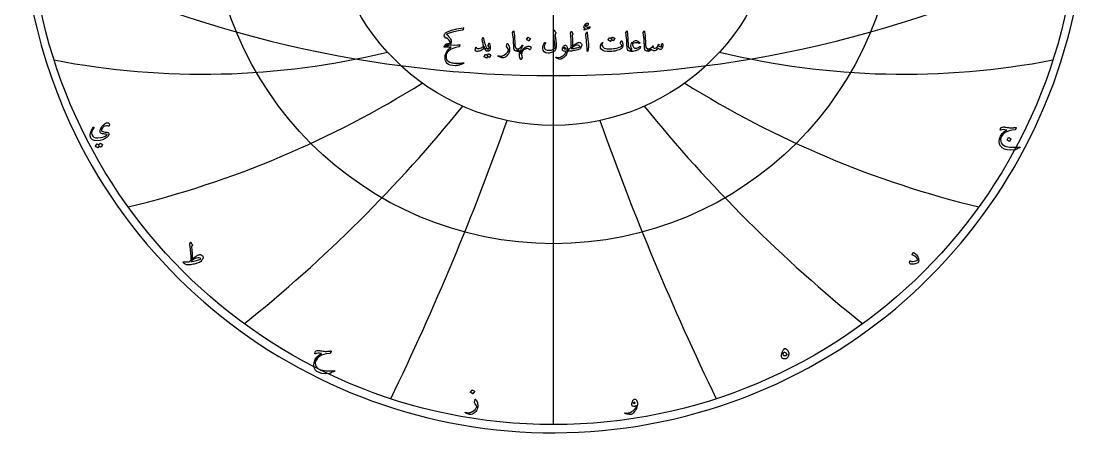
# Model space of a CAD drawing. Header units: millimetres. Extents: x -137 to 137, y -137 to 141.
# Drawn here: x -137.1 to 137.1, y -137.1 to -31 of the extents above; entities that cross this region are included whole.
import ezdxf

# ---------------------------------------------------------------- set-up
doc = ezdxf.new("R2010")
doc.units = ezdxf.units.MM
for name, color, linetype in [('CUT_OUTER', 1, 'Continuous'), ('ENGRAVE', 7, 'Continuous'), ('ENGRAVE_FINE', 8, 'Continuous'), ('TEXT', 5, 'Continuous')]:
    doc.layers.add(name, color=color, linetype=linetype)

msp = doc.modelspace()

# ---------------------------------------------------------------- linework, layer by layer
at = {"layer": 'CUT_OUTER'}
for start, end in [(92.1943, 204.6095), (204.6093, 87.8054)]:
    msp.add_arc((0, 0), 137.1, start, end, dxfattribs=at)
at = {"layer": 'ENGRAVE'}
for points in [[(0, -135), (0, 135)], [(0, -135), (0, -57.85)]]:
    msp.add_lwpolyline(points, dxfattribs=at)
for radius in [135, 88.37, 57.85]:
    msp.add_circle((0, 0), radius, dxfattribs=at)
for centre, radius, start, end in [((-90.34, 156.48), 201.14, 259.0268, 283.6824), ((90.34, 156.48), 201.14, 256.3176, 280.9732), ((-169.78, 169.78), 255.85, 283.6137, 302.1054), ((169.78, 169.78), 255.85, 237.8946, 256.3863), ((-311.15, 179.64), 369.99, 308.7299, 321.0577), ((311.15, 179.64), 369.99, 218.9423, 231.2701), ((-693.08, 185.71), 722.95, 334.25339, 340.41728), ((693.08, 185.71), 722.95, 199.58272, 205.74661)]:
    msp.add_arc(centre, radius, start, end, dxfattribs=at)
at = {"layer": 'ENGRAVE_FINE'}
msp.add_arc((0, 256.46), 301.49, 243.5411, 296.4589, dxfattribs=at)
at = {"layer": 'TEXT'}
for points in [[(-23.17, -32.87), (-23.31, -33.2), (-23.34, -33.25), (-23.38, -33.29), (-23.44, -33.32), (-23.52, -33.34), (-24.88, -33.57), (-25.99, -33.8), (-26.85, -34.04), (-27.47, -34.3), (-27.52, -34.33), (-27.55, -34.36), (-27.55, -34.4), (-27.52, -34.43), (-27.25, -34.7), (-27.02, -34.93), (-26.84, -35.13), (-26.7, -35.3), (-26.51, -35.61), (-26.4, -35.92), (-26.35, -36.24), (-26.38, -36.55), (-26.55, -36.93), (-26.81, -37.2), (-27.18, -37.35), (-27.63, -37.39), (-27.81, -37.36), (-27.91, -37.29), (-27.91, -37.18), (-27.82, -37.04), (-27.78, -36.99), (-27.74, -36.95), (-27.71, -36.92), (-27.69, -36.9), (-27.64, -36.88), (-27.6, -36.86), (-27.55, -36.85), (-27.5, -36.84), (-27.32, -36.8), (-27.16, -36.76), (-27.02, -36.72), (-26.89, -36.68), (-26.78, -36.64), (-26.68, -36.6), (-26.61, -36.55), (-26.54, -36.51), (-26.64, -36.29), (-26.81, -36.02), (-27.07, -35.71), (-27.41, -35.35), (-27.43, -35.33), (-27.45, -35.32), (-27.47, -35.32), (-27.49, -35.32), (-27.62, -35.41), (-27.64, -35.41), (-27.68, -35.4), (-27.71, -35.38), (-27.75, -35.33), (-28.11, -34.9), (-28.14, -34.86), (-28.15, -34.81), (-28.16, -34.74), (-28.15, -34.67), (-28.1, -34.5), (-28.04, -34.33), (-27.95, -34.16), (-27.85, -34.01), (-27.17, -33.65), (-26.19, -33.3), (-24.89, -32.99), (-23.29, -32.69), (-23.2, -32.69), (-23.16, -32.72), (-23.14, -32.78), (-23.17, -32.87)], [(9.17, -32.89), (9.08, -32.9), (8.99, -32.92), (8.91, -32.94), (8.84, -32.95), (8.77, -32.97), (8.71, -32.98), (8.66, -33), (8.62, -33.01), (8.57, -33.03), (8.52, -33.05), (8.45, -33.07), (8.38, -33.1), (8.3, -33.13), (8.21, -33.17), (8.11, -33.22), (8.01, -33.26), (7.96, -33.28), (7.92, -33.28), (7.89, -33.26), (7.87, -33.24), (7.85, -33.16), (7.89, -33.08), (7.99, -32.99), (8.15, -32.88), (8.03, -32.81), (7.94, -32.74), (7.88, -32.66), (7.85, -32.58), (7.84, -32.42), (7.88, -32.24), (7.96, -32.06), (8.09, -31.86), (8.25, -31.68), (8.41, -31.55), (8.57, -31.48), (8.74, -31.47), (8.83, -31.5), (8.9, -31.54), (8.93, -31.62), (8.93, -31.72), (8.92, -31.83), (8.89, -31.93), (8.85, -32.02), (8.8, -32.1), (8.76, -32.15), (8.71, -32.18), (8.67, -32.17), (8.63, -32.13), (8.59, -32.07), (8.54, -32.03), (8.48, -32.01), (8.41, -31.99), (8.34, -31.99), (8.28, -32.01), (8.23, -32.04), (8.19, -32.08), (8.15, -32.13), (8.15, -32.18), (8.16, -32.23), (8.19, -32.27), (8.33, -32.37), (8.49, -32.44), (8.68, -32.49), (8.91, -32.51), (8.92, -32.51), (8.95, -32.51), (8.97, -32.5), (9, -32.5), (9.02, -32.49), (9.06, -32.49), (9.09, -32.48), (9.12, -32.47), (9.16, -32.47), (9.2, -32.46), (9.23, -32.45), (9.25, -32.45), (9.28, -32.44), (9.3, -32.44), (9.32, -32.44), (9.33, -32.44), (9.36, -32.44), (9.39, -32.45), (9.41, -32.47), (9.42, -32.49), (9.43, -32.51), (9.43, -32.53), (9.43, -32.55), (9.43, -32.57), (9.36, -32.7), (9.29, -32.8), (9.23, -32.86), (9.17, -32.89)], [(-18.07, -35.34), (-18.02, -35.53), (-17.98, -35.72), (-17.93, -35.92), (-17.88, -36.12), (-17.82, -36.32), (-17.76, -36.53), (-17.7, -36.75), (-17.63, -36.97), (-17.49, -37.36), (-17.37, -37.66), (-17.26, -37.85), (-17.16, -37.95), (-17.07, -38.01), (-16.98, -38.1), (-16.89, -38.2), (-16.8, -38.34), (-16.72, -38.5), (-16.69, -38.63), (-16.73, -38.71), (-16.83, -38.75), (-17.15, -38.72), (-17.44, -38.5), (-17.69, -38.11), (-17.9, -37.53), (-17.9, -37.52), (-17.91, -37.52), (-17.92, -37.51), (-17.93, -37.51), (-17.93, -37.51), (-17.94, -37.52), (-17.95, -37.52), (-17.96, -37.53), (-17.98, -37.63), (-18, -37.72), (-18.03, -37.83), (-18.07, -37.94), (-18.1, -38.04), (-18.14, -38.13), (-18.18, -38.2), (-18.23, -38.25), (-18.38, -38.38), (-18.57, -38.5), (-18.8, -38.61), (-19.07, -38.69), (-19.34, -38.76), (-19.57, -38.79), (-19.77, -38.78), (-19.94, -38.73), (-20.08, -38.61), (-20.14, -38.41), (-20.13, -38.11), (-20.04, -37.73), (-20.03, -37.72), (-20.02, -37.71), (-20.01, -37.7), (-19.99, -37.7), (-19.97, -37.7), (-19.95, -37.71), (-19.94, -37.72), (-19.93, -37.74), (-19.9, -37.82), (-19.86, -37.88), (-19.82, -37.94), (-19.77, -37.98), (-19.63, -38.03), (-19.44, -38.04), (-19.19, -38.01), (-18.9, -37.95), (-18.59, -37.85), (-18.34, -37.73), (-18.17, -37.61), (-18.07, -37.47), (-18.05, -37.33), (-18.08, -37.09), (-18.15, -36.75), (-18.27, -36.31), (-18.33, -36.07), (-18.36, -35.89), (-18.37, -35.74), (-18.36, -35.65), (-18.22, -35.25), (-18.2, -35.21), (-18.19, -35.18), (-18.17, -35.16), (-18.15, -35.16), (-18.13, -35.17), (-18.11, -35.2), (-18.09, -35.26), (-18.07, -35.34)], [(-10.29, -33.55), (-10.28, -33.53), (-10.26, -33.52), (-10.25, -33.51), (-10.24, -33.51), (-10.22, -33.52), (-10.21, -33.55), (-10.19, -33.6), (-10.18, -33.66), (-10.12, -34.21), (-10.07, -34.71), (-10.04, -35.17), (-10.01, -35.59), (-9.99, -35.95), (-9.98, -36.27), (-9.96, -36.55), (-9.95, -36.8), (-9.94, -37.01), (-9.93, -37.18), (-9.92, -37.32), (-9.91, -37.42), (-9.85, -37.71), (-9.71, -37.93), (-9.49, -38.07), (-9.19, -38.13), (-9.11, -38.15), (-9.05, -38.2), (-9.03, -38.28), (-9.04, -38.39), (-9.07, -38.56), (-9.11, -38.68), (-9.15, -38.76), (-9.19, -38.78), (-9.61, -38.73), (-9.92, -38.56), (-10.12, -38.28), (-10.2, -37.9), (-10.22, -37.71), (-10.23, -37.52), (-10.24, -37.34), (-10.25, -37.15), (-10.26, -36.96), (-10.27, -36.78), (-10.28, -36.59), (-10.28, -36.4), (-10.3, -36.04), (-10.32, -35.72), (-10.34, -35.43), (-10.37, -35.18), (-10.41, -34.94), (-10.45, -34.68), (-10.49, -34.4), (-10.55, -34.11), (-10.55, -34.06), (-10.55, -34.01), (-10.54, -33.97), (-10.52, -33.93)], [(-6.6, -35.17), (-6.59, -35.16), (-6.58, -35.15), (-6.56, -35.15), (-6.54, -35.15), (-6.4, -35.21), (-6.27, -35.28), (-6.14, -35.36), (-6.02, -35.46), (-6.01, -35.47), (-6.01, -35.49), (-6.01, -35.5), (-6.02, -35.51), (-6.36, -36.07), (-6.37, -36.08), (-6.39, -36.08), (-6.41, -36.08), (-6.43, -36.06), (-6.45, -36.04), (-6.48, -36.02), (-6.53, -35.99), (-6.58, -35.96), (-6.65, -35.91), (-6.73, -35.86), (-6.83, -35.8), (-6.94, -35.74), (-6.95, -35.73), (-6.96, -35.72), (-6.96, -35.71), (-6.95, -35.7)], [(0.15, -33.38), (0.16, -33.36), (0.17, -33.34), (0.19, -33.33), (0.22, -33.33), (0.24, -33.33), (0.26, -33.35), (0.28, -33.37), (0.29, -33.4), (0.36, -33.56), (0.43, -33.71), (0.51, -33.83), (0.59, -33.92), (0.61, -33.96), (0.62, -34), (0.61, -34.05), (0.58, -34.1), (0.56, -34.12), (0.55, -34.15), (0.53, -34.17), (0.52, -34.19), (0.5, -34.21), (0.49, -34.23), (0.48, -34.25), (0.46, -34.27), (0.45, -34.29), (0.43, -34.33), (0.42, -34.37), (0.42, -34.41), (0.43, -34.54), (0.44, -34.67), (0.46, -34.82), (0.47, -34.98), (0.49, -35.15), (0.51, -35.33), (0.53, -35.53), (0.56, -35.73), (0.59, -35.94), (0.61, -36.13), (0.63, -36.31), (0.65, -36.48), (0.66, -36.63), (0.68, -36.78), (0.69, -36.91), (0.7, -37.03), (0.71, -37.39), (0.68, -37.73), (0.61, -38.06), (0.5, -38.36), (0.4, -38.54), (0.23, -38.7), (0.01, -38.85), (-0.26, -38.99), (-0.56, -39.1), (-0.84, -39.19), (-1.1, -39.23), (-1.35, -39.25), (-1.96, -39.16), (-2.4, -38.93), (-2.67, -38.55), (-2.76, -38.03), (-2.73, -37.63), (-2.62, -37.25), (-2.45, -36.88), (-2.21, -36.51), (-2.19, -36.49), (-2.17, -36.47), (-2.15, -36.47), (-2.13, -36.47), (-2.1, -36.48), (-2.09, -36.49), (-2.07, -36.51), (-2.07, -36.52), (-2.06, -36.55), (-2.06, -36.57), (-2.07, -36.6), (-2.08, -36.62), (-2.25, -36.94), (-2.36, -37.22), (-2.43, -37.45), (-2.44, -37.63), (-2.32, -38.01), (-2.06, -38.29), (-1.65, -38.44), (-1.11, -38.48), (-0.62, -38.42), (-0.2, -38.3), (0.14, -38.11), (0.41, -37.84), (0.4, -37.72), (0.39, -37.57), (0.38, -37.4), (0.36, -37.21), (0.34, -37), (0.31, -36.76), (0.28, -36.51), (0.24, -36.23), (0.2, -35.94), (0.17, -35.65), (0.14, -35.38), (0.11, -35.1), (0.08, -34.83), (0.06, -34.57), (0.03, -34.3), (0.01, -34.05), (-0.01, -33.8), (-0.01, -33.77), (-0.01, -33.75), (0, -33.72), (0.01, -33.7)], [(4.57, -33.64), (4.59, -33.62), (4.61, -33.61), (4.62, -33.61), (4.63, -33.61), (4.64, -33.61), (4.66, -33.62), (4.67, -33.64), (4.68, -33.66), (4.73, -33.76), (4.77, -33.85), (4.81, -33.94), (4.85, -34.01), (4.89, -34.08), (4.93, -34.14), (4.96, -34.19), (4.99, -34.23), (5.02, -34.26), (5.03, -34.3), (5.02, -34.34), (4.99, -34.38), (4.85, -34.56), (4.83, -34.59), (4.82, -34.62), (4.81, -34.66), (4.81, -34.71), (4.84, -35.05), (4.86, -35.35), (4.87, -35.61), (4.88, -35.83), (4.89, -36.01), (4.9, -36.15), (4.91, -36.25), (4.91, -36.31), (4.9, -36.49), (4.9, -36.66), (4.89, -36.82), (4.88, -36.97), (4.87, -37.11), (4.85, -37.24), (4.83, -37.36), (4.81, -37.47), (5.31, -37.1), (5.73, -36.81), (6.09, -36.6), (6.39, -36.49), (6.52, -36.46), (6.64, -36.44), (6.74, -36.45), (6.83, -36.47), (6.96, -36.54), (7.08, -36.64), (7.19, -36.79), (7.3, -36.97), (7.32, -37.01), (7.33, -37.06), (7.32, -37.11), (7.31, -37.18), (7.24, -37.4), (7.15, -37.61), (7.05, -37.81), (6.94, -38), (6.83, -38.13), (6.67, -38.23), (6.47, -38.32), (6.23, -38.4), (5.9, -38.47), (5.57, -38.53), (5.25, -38.59), (4.92, -38.65), (4.61, -38.69), (4.29, -38.73), (3.98, -38.76), (3.67, -38.78), (3.63, -38.77), (3.6, -38.74), (3.57, -38.69), (3.54, -38.62), (3.52, -38.54), (3.51, -38.45), (3.5, -38.37), (3.51, -38.29), (3.53, -38.23), (3.57, -38.18), (3.61, -38.14), (3.67, -38.13), (3.74, -38.12), (3.81, -38.12), (3.88, -38.11), (3.94, -38.11), (4, -38.1), (4.05, -38.09), (4.1, -38.09), (4.14, -38.08), (4.55, -37.69), (4.55, -37.67), (4.56, -37.65), (4.56, -37.63), (4.57, -37.59), (4.57, -37.56), (4.57, -37.52), (4.58, -37.47), (4.58, -37.42), (4.58, -37.36), (4.59, -37.3), (4.59, -37.23), (4.59, -37.17), (4.59, -37.09), (4.59, -37.02), (4.59, -36.94), (4.59, -36.86), (4.59, -36.76), (4.58, -36.65), (4.58, -36.53), (4.57, -36.38), (4.56, -36.21), (4.55, -36.03), (4.54, -35.84), (4.53, -35.62), (4.5, -35.15), (4.47, -34.78), (4.44, -34.5), (4.42, -34.32), (4.4, -34.21), (4.39, -34.12), (4.38, -34.07), (4.38, -34.03), (4.41, -33.97), (4.43, -33.92), (4.45, -33.87), (4.47, -33.82), (4.5, -33.77), (4.52, -33.73), (4.55, -33.68), (4.57, -33.64)], [(8.51, -33.92), (8.58, -33.78), (8.64, -33.74), (8.68, -33.78), (8.71, -33.9), (8.88, -35.68), (8.98, -36.77), (9, -37.64), (8.94, -38.3), (8.81, -38.73), (8.79, -38.77), (8.77, -38.78), (8.75, -38.79), (8.73, -38.77), (8.72, -38.75), (8.71, -38.72), (8.7, -38.69), (8.7, -38.65), (8.7, -38.34), (8.69, -38), (8.66, -37.65), (8.62, -37.28), (8.61, -37.18), (8.58, -36.92), (8.53, -36.49), (8.46, -35.9), (8.3, -34.59), (8.3, -34.52), (8.3, -34.45), (8.31, -34.39), (8.33, -34.34)], [(15.19, -35.12), (15.2, -35.11), (15.21, -35.1), (15.23, -35.1), (15.25, -35.1), (15.32, -35.13), (15.39, -35.16), (15.46, -35.19), (15.52, -35.22), (15.58, -35.26), (15.65, -35.3), (15.71, -35.35), (15.76, -35.4), (15.78, -35.41), (15.78, -35.43), (15.78, -35.45), (15.77, -35.46), (15.42, -36.02), (15.41, -36.02), (15.4, -36.02), (15.38, -36.02), (15.36, -36), (15.34, -35.99), (15.32, -35.97), (15.28, -35.95), (15.23, -35.92), (15.18, -35.88), (15.11, -35.84), (15.03, -35.8), (14.94, -35.75), (14.67, -36.17), (14.66, -36.19), (14.64, -36.19), (14.62, -36.18), (14.6, -36.17), (14.58, -36.15), (14.54, -36.13), (14.5, -36.1), (14.44, -36.07), (14.38, -36.02), (14.29, -35.97), (14.2, -35.91), (14.09, -35.85), (14.08, -35.84), (14.07, -35.83), (14.07, -35.82), (14.08, -35.8), (14.44, -35.27), (14.45, -35.27), (14.46, -35.26), (14.47, -35.26), (14.49, -35.26), (14.56, -35.28), (14.61, -35.3), (14.67, -35.33), (14.73, -35.36), (14.78, -35.39), (14.83, -35.42), (14.88, -35.46), (14.93, -35.5)], [(18.88, -33.55), (18.89, -33.53), (18.91, -33.52), (18.92, -33.51), (18.93, -33.51), (18.95, -33.52), (18.96, -33.55), (18.98, -33.6), (18.99, -33.66), (19.05, -34.21), (19.1, -34.71), (19.13, -35.17), (19.16, -35.59), (19.18, -35.95), (19.19, -36.27), (19.21, -36.55), (19.22, -36.8), (19.23, -37.01), (19.24, -37.18), (19.25, -37.32), (19.26, -37.42), (19.32, -37.71), (19.46, -37.93), (19.68, -38.07), (19.98, -38.13), (20.06, -38.15), (20.12, -38.2), (20.14, -38.28), (20.13, -38.39), (20.1, -38.56), (20.06, -38.68), (20.02, -38.76), (19.98, -38.78), (19.56, -38.73), (19.25, -38.56), (19.05, -38.28), (18.97, -37.9), (18.95, -37.71), (18.94, -37.52), (18.93, -37.34), (18.92, -37.15), (18.91, -36.96), (18.9, -36.78), (18.89, -36.59), (18.89, -36.4), (18.87, -36.04), (18.85, -35.72), (18.83, -35.43), (18.8, -35.18), (18.76, -34.94), (18.72, -34.68), (18.68, -34.4), (18.62, -34.11), (18.62, -34.06), (18.62, -34.01), (18.63, -33.97), (18.65, -33.93)], [(23.37, -33.55), (23.39, -33.53), (23.4, -33.52), (23.41, -33.51), (23.42, -33.51), (23.44, -33.52), (23.45, -33.55), (23.47, -33.6), (23.48, -33.66), (23.54, -34.21), (23.59, -34.71), (23.63, -35.17), (23.65, -35.59), (23.67, -35.95), (23.69, -36.27), (23.7, -36.55), (23.72, -36.8), (23.73, -37.01), (23.74, -37.18), (23.74, -37.32), (23.75, -37.42), (23.81, -37.71), (23.96, -37.93), (24.18, -38.07), (24.47, -38.13), (24.56, -38.15), (24.61, -38.2), (24.63, -38.28), (24.63, -38.39), (24.59, -38.56), (24.56, -38.68), (24.52, -38.76), (24.47, -38.78), (24.05, -38.73), (23.74, -38.56), (23.55, -38.28), (23.46, -37.9), (23.44, -37.71), (23.43, -37.52), (23.42, -37.34), (23.41, -37.15), (23.4, -36.96), (23.39, -36.78), (23.39, -36.59), (23.38, -36.4), (23.36, -36.04), (23.35, -35.72), (23.32, -35.43), (23.29, -35.18), (23.26, -34.94), (23.21, -34.68), (23.17, -34.4), (23.12, -34.11), (23.11, -34.06), (23.11, -34.01), (23.12, -33.97), (23.14, -33.93)], [(-27.17, -37.09), (-26.24, -37.12), (-25.44, -37.13), (-24.76, -37.1), (-24.21, -37.05), (-24.19, -37.04), (-24.17, -37.05), (-24.16, -37.05), (-24.15, -37.06), (-24.14, -37.07), (-24.14, -37.08), (-24.14, -37.09), (-24.14, -37.11), (-24.15, -37.18), (-24.17, -37.24), (-24.18, -37.29), (-24.19, -37.34), (-24.21, -37.39), (-24.22, -37.43), (-24.23, -37.46), (-24.24, -37.49), (-24.27, -37.53), (-24.29, -37.57), (-24.32, -37.59), (-24.36, -37.6), (-25.2, -37.75), (-25.93, -37.99), (-26.55, -38.31), (-27.06, -38.72), (-27.32, -39.02), (-27.5, -39.33), (-27.62, -39.66), (-27.67, -40.01), (-27.62, -40.55), (-27.45, -41), (-27.14, -41.34), (-26.7, -41.58), (-26.47, -41.66), (-26.21, -41.72), (-25.94, -41.76), (-25.64, -41.8), (-25.32, -41.82), (-24.98, -41.83), (-24.62, -41.83), (-24.23, -41.82), (-24.1, -41.81), (-23.96, -41.81), (-23.83, -41.8), (-23.7, -41.79), (-23.57, -41.77), (-23.45, -41.76), (-23.33, -41.75), (-23.22, -41.73), (-23.18, -41.73), (-23.16, -41.74), (-23.14, -41.76), (-23.14, -41.79), (-23.14, -41.83), (-23.15, -41.86), (-23.16, -41.88), (-23.18, -41.89), (-23.39, -41.97), (-23.58, -42.05), (-23.76, -42.12), (-23.94, -42.18), (-24.1, -42.24), (-24.25, -42.29), (-24.38, -42.33), (-24.51, -42.36), (-24.63, -42.38), (-24.74, -42.4), (-24.86, -42.42), (-24.96, -42.44), (-25.07, -42.45), (-25.17, -42.46), (-25.28, -42.46), (-25.37, -42.46), (-26.05, -42.41), (-26.62, -42.29), (-27.07, -42.12), (-27.41, -41.88), (-27.66, -41.58), (-27.83, -41.24), (-27.93, -40.84), (-27.95, -40.39), (-27.88, -39.84), (-27.71, -39.3), (-27.44, -38.78), (-27.07, -38.27), (-26.93, -38.12), (-26.77, -37.97), (-26.58, -37.83), (-26.38, -37.7), (-28.14, -37.68), (-28.18, -37.67), (-28.2, -37.63), (-28.19, -37.59), (-28.16, -37.52), (-28.1, -37.44), (-28.05, -37.35), (-28, -37.28), (-27.96, -37.22), (-27.92, -37.17), (-27.89, -37.12), (-27.86, -37.09), (-27.84, -37.07), (-27.79, -37.06), (-27.67, -37.07), (-27.46, -37.07), (-27.17, -37.09)], [(-16.6, -37.68), (-16.64, -37.61), (-16.68, -37.55), (-16.72, -37.5), (-16.76, -37.46), (-16.79, -37.42), (-16.8, -37.38), (-16.8, -37.34), (-16.8, -37.29), (-16.64, -36.73), (-16.62, -36.69), (-16.59, -36.67), (-16.56, -36.69), (-16.52, -36.75), (-16.46, -36.87), (-16.41, -37.01), (-16.36, -37.17), (-16.33, -37.37), (-16.31, -37.55), (-16.3, -37.73), (-16.31, -37.9), (-16.32, -38.08), (-16.35, -38.23), (-16.38, -38.36), (-16.43, -38.47), (-16.48, -38.56), (-16.54, -38.63), (-16.62, -38.69), (-16.73, -38.73), (-16.86, -38.75), (-16.99, -38.76), (-17.12, -38.74), (-17.23, -38.69), (-17.34, -38.61), (-17.42, -38.52), (-17.46, -38.41), (-17.47, -38.29), (-17.43, -38.16), (-17.38, -38.05), (-17.31, -37.98), (-17.24, -37.95), (-17.15, -37.96), (-16.95, -38.01), (-16.78, -38.01), (-16.63, -37.98), (-16.51, -37.9), (-16.51, -37.87), (-16.52, -37.83), (-16.55, -37.77), (-16.6, -37.68)], [(-11.96, -36.76), (-11.96, -36.74), (-11.95, -36.73), (-11.95, -36.72), (-11.94, -36.72), (-11.92, -36.72), (-11.89, -36.73), (-11.86, -36.75), (-11.83, -36.78), (-11.7, -36.93), (-11.58, -37.12), (-11.49, -37.32), (-11.41, -37.55), (-11.35, -37.8), (-11.31, -38.05), (-11.3, -38.29), (-11.31, -38.53), (-11.37, -38.84), (-11.48, -39.14), (-11.63, -39.43), (-11.82, -39.7), (-12.04, -39.95), (-12.3, -40.15), (-12.59, -40.31), (-12.92, -40.42), (-13.01, -40.44), (-13.09, -40.44), (-13.18, -40.44), (-13.27, -40.41), (-13.47, -40.34), (-13.65, -40.28), (-13.81, -40.22), (-13.95, -40.16), (-14.08, -40.11), (-14.18, -40.07), (-14.26, -40.03), (-14.32, -39.99), (-14.33, -39.98), (-14.34, -39.97), (-14.35, -39.96), (-14.35, -39.95), (-14.35, -39.94), (-14.34, -39.92), (-14.34, -39.91), (-14.33, -39.9), (-14.32, -39.89), (-14.3, -39.89), (-14.28, -39.89), (-14.26, -39.89), (-14.14, -39.92), (-14.02, -39.95), (-13.91, -39.97), (-13.8, -39.99), (-13.69, -40), (-13.59, -40), (-13.5, -40), (-13.41, -39.99), (-13.31, -39.98), (-13.22, -39.96), (-13.12, -39.93), (-13.02, -39.89), (-12.91, -39.84), (-12.8, -39.79), (-12.69, -39.72), (-12.58, -39.65), (-12.26, -39.42), (-11.98, -39.17), (-11.75, -38.9), (-11.57, -38.61), (-11.56, -38.58), (-11.55, -38.56), (-11.55, -38.52), (-11.55, -38.49), (-11.63, -38.29), (-11.75, -38.06), (-11.91, -37.81), (-12.12, -37.54), (-12.13, -37.52), (-12.14, -37.51), (-12.14, -37.49), (-12.14, -37.48)], [(-8.03, -38.72), (-8.11, -38.89), (-8.17, -39.07), (-8.2, -39.26), (-8.22, -39.46), (-8.21, -39.67), (-8.18, -39.88), (-8.14, -40.11), (-8.07, -40.33), (-8.06, -40.36), (-8.06, -40.39), (-8.06, -40.41), (-8.07, -40.43), (-8.33, -40.8), (-8.36, -40.83), (-8.38, -40.84), (-8.4, -40.84), (-8.41, -40.83), (-8.66, -40.41), (-8.78, -39.89), (-8.78, -39.27), (-8.64, -38.55), (-8.77, -38.65), (-8.9, -38.72), (-9.04, -38.77), (-9.19, -38.78), (-9.22, -38.77), (-9.25, -38.74), (-9.27, -38.69), (-9.3, -38.63), (-9.31, -38.59), (-9.32, -38.55), (-9.33, -38.51), (-9.33, -38.46), (-9.34, -38.42), (-9.34, -38.38), (-9.34, -38.34), (-9.35, -38.3), (-9.34, -38.23), (-9.32, -38.17), (-9.26, -38.14), (-9.19, -38.13), (-8.89, -38.06), (-8.61, -37.9), (-8.35, -37.64), (-8.11, -37.29), (-8.07, -37.24), (-8.04, -37.21), (-8.01, -37.21), (-7.97, -37.22), (-7.94, -37.24), (-7.93, -37.27), (-7.93, -37.3), (-7.94, -37.33), (-8, -37.44), (-8.07, -37.56), (-8.13, -37.67), (-8.18, -37.79), (-8.24, -37.91), (-8.29, -38.04), (-8.34, -38.16), (-8.39, -38.29), (-8.5, -38.63), (-8.56, -38.93), (-8.57, -39.18), (-8.54, -39.38), (-8.53, -39.39), (-8.53, -39.39), (-8.53, -39.4), (-8.53, -39.4), (-8.53, -39.4), (-8.53, -39.39), (-8.52, -39.39), (-8.52, -39.38), (-8.48, -39.28), (-8.43, -39.18), (-8.38, -39.08), (-8.34, -38.98), (-8.29, -38.88), (-8.23, -38.79), (-8.18, -38.7), (-8.12, -38.61), (-8.08, -38.54), (-8.04, -38.5), (-8.01, -38.49), (-7.98, -38.5), (-7.97, -38.53), (-7.97, -38.58), (-7.99, -38.64), (-8.03, -38.72)], [(-6.2, -38.33), (-6.29, -38.18), (-6.41, -38.08), (-6.56, -38.03), (-6.74, -38.03), (-6.84, -38.04), (-6.94, -38.06), (-7.04, -38.08), (-7.14, -38.1), (-7.24, -38.13), (-7.34, -38.17), (-7.43, -38.21), (-7.53, -38.26), (-7.69, -38.37), (-7.84, -38.52), (-7.99, -38.72), (-8.12, -38.95), (-8.16, -39.01), (-8.2, -39.04), (-8.23, -39.05), (-8.26, -39.03), (-8.29, -39.01), (-8.3, -38.97), (-8.29, -38.93), (-8.27, -38.89), (-8.25, -38.83), (-8.22, -38.78), (-8.2, -38.73), (-8.18, -38.69), (-8.16, -38.66), (-8.15, -38.63), (-8.13, -38.61), (-8.12, -38.59), (-8.02, -38.43), (-7.91, -38.28), (-7.79, -38.15), (-7.68, -38.03), (-7.56, -37.92), (-7.44, -37.82), (-7.32, -37.73), (-7.19, -37.66), (-6.87, -37.51), (-6.57, -37.43), (-6.29, -37.43), (-6.04, -37.49), (-5.93, -37.54), (-5.85, -37.61), (-5.8, -37.7), (-5.78, -37.8), (-5.8, -37.94), (-5.84, -38.07), (-5.9, -38.19), (-6, -38.31), (-6.07, -38.36), (-6.12, -38.38), (-6.16, -38.37), (-6.2, -38.33)], [(3.52, -38.86), (3.35, -39.46), (3.06, -39.96), (2.66, -40.36), (2.15, -40.67), (2.08, -40.7), (2, -40.73), (1.93, -40.75), (1.87, -40.77), (1.8, -40.79), (1.73, -40.8), (1.67, -40.81), (1.6, -40.82), (1.45, -40.8), (1.24, -40.72), (0.98, -40.58), (0.68, -40.38), (0.64, -40.35), (0.62, -40.32), (0.62, -40.29), (0.62, -40.27), (0.64, -40.25), (0.66, -40.24), (0.69, -40.24), (0.73, -40.25), (1.05, -40.36), (1.41, -40.36), (1.8, -40.25), (2.24, -40.04), (2.6, -39.8), (2.9, -39.52), (3.13, -39.19), (3.3, -38.82), (3.3, -38.8), (3.3, -38.79), (3.29, -38.79), (3.28, -38.78), (3.03, -38.77), (2.82, -38.74), (2.64, -38.69), (2.5, -38.64), (2.4, -38.55), (2.33, -38.42), (2.3, -38.26), (2.32, -38.07), (2.32, -38.04), (2.32, -38.02), (2.33, -37.99), (2.34, -37.96), (2.34, -37.94), (2.35, -37.91), (2.36, -37.88), (2.37, -37.84), (2.46, -37.64), (2.56, -37.47), (2.68, -37.33), (2.82, -37.23), (2.97, -37.17), (3.1, -37.17), (3.22, -37.23), (3.32, -37.34), (3.42, -37.5), (3.49, -37.68), (3.54, -37.89), (3.56, -38.13), (3.58, -38.13), (3.59, -38.13), (3.61, -38.13), (3.62, -38.12), (3.63, -38.12), (3.64, -38.12), (3.66, -38.12), (3.67, -38.12), (3.72, -38.13), (3.76, -38.16), (3.79, -38.21), (3.8, -38.29), (3.81, -38.37), (3.81, -38.45), (3.8, -38.53), (3.78, -38.61), (3.76, -38.69), (3.73, -38.74), (3.7, -38.77), (3.67, -38.78), (3.53, -38.78), (3.53, -38.79), (3.53, -38.81), (3.53, -38.83), (3.52, -38.86)], [(3.17, -38.05), (3.1, -37.91), (3.01, -37.82), (2.92, -37.77), (2.82, -37.75), (2.76, -37.77), (2.71, -37.79), (2.67, -37.82), (2.63, -37.87), (2.61, -37.89), (2.61, -37.91), (2.62, -37.94), (2.64, -37.97), (2.72, -38.03), (2.83, -38.08), (2.97, -38.1), (3.14, -38.11), (3.16, -38.1), (3.17, -38.09), (3.18, -38.07), (3.17, -38.05)], [(6.13, -37.14), (6.1, -37.14), (6.06, -37.15), (6.02, -37.15), (5.98, -37.16), (5.62, -37.3), (5.27, -37.5), (4.93, -37.75), (4.59, -38.05), (4.93, -38.02), (5.25, -37.99), (5.55, -37.94), (5.84, -37.9), (6.11, -37.84), (6.37, -37.78), (6.6, -37.71), (6.82, -37.64), (6.84, -37.63), (6.85, -37.62), (6.85, -37.61), (6.84, -37.59), (6.69, -37.4), (6.52, -37.26), (6.33, -37.17), (6.13, -37.14)], [(17.56, -36.08), (17.61, -36.14), (17.65, -36.21), (17.69, -36.28), (17.73, -36.36), (17.76, -36.45), (17.79, -36.54), (17.81, -36.64), (17.83, -36.74), (17.86, -36.95), (17.87, -37.15), (17.85, -37.35), (17.82, -37.55), (17.77, -37.73), (17.7, -37.88), (17.62, -37.99), (17.53, -38.06), (17.23, -38.22), (16.91, -38.36), (16.58, -38.49), (16.22, -38.59), (15.85, -38.68), (15.46, -38.75), (15.05, -38.8), (14.62, -38.83), (13.83, -38.82), (13.17, -38.71), (12.66, -38.5), (12.29, -38.18), (12.14, -37.93), (12.07, -37.66), (12.08, -37.37), (12.17, -37.07), (12.2, -37), (12.24, -36.93), (12.28, -36.87), (12.33, -36.8), (12.38, -36.72), (12.44, -36.65), (12.5, -36.58), (12.56, -36.5), (12.59, -36.48), (12.61, -36.47), (12.63, -36.46), (12.66, -36.47), (12.67, -36.47), (12.69, -36.48), (12.7, -36.5), (12.71, -36.52), (12.71, -36.54), (12.71, -36.57), (12.7, -36.58), (12.69, -36.6), (12.62, -36.68), (12.57, -36.75), (12.52, -36.83), (12.48, -36.92), (12.45, -36.99), (12.43, -37.07), (12.43, -37.14), (12.44, -37.21), (12.67, -37.62), (13.09, -37.91), (13.72, -38.08), (14.55, -38.12), (15, -38.1), (15.43, -38.06), (15.84, -38.01), (16.23, -37.93), (16.6, -37.83), (16.95, -37.71), (17.28, -37.57), (17.59, -37.41), (17.56, -37.26), (17.49, -37.09), (17.38, -36.91), (17.24, -36.71), (17.23, -36.69), (17.23, -36.66), (17.24, -36.61), (17.25, -36.54), (17.26, -36.53), (17.26, -36.53), (17.26, -36.52), (17.26, -36.52), (17.28, -36.42), (17.32, -36.32), (17.36, -36.21), (17.42, -36.08), (17.44, -36.04), (17.48, -36.03), (17.51, -36.04), (17.56, -36.08)], [(22.43, -37.6), (22.23, -38.03), (22.21, -38.08), (22.18, -38.11), (22.16, -38.14), (22.14, -38.16), (22.02, -38.23), (21.9, -38.31), (21.77, -38.37), (21.64, -38.44), (21.49, -38.49), (21.34, -38.55), (21.18, -38.6), (21.01, -38.65), (20.7, -38.73), (20.42, -38.77), (20.18, -38.79), (19.98, -38.78), (19.9, -38.75), (19.85, -38.68), (19.83, -38.57), (19.83, -38.43), (19.85, -38.31), (19.87, -38.21), (19.91, -38.15), (19.95, -38.13), (19.96, -38.13), (19.97, -38.13), (19.97, -38.13), (19.98, -38.13), (20.04, -38.13), (20.09, -38.13), (20.14, -38.13), (20.19, -38.13), (20.1, -38), (20.04, -37.85), (19.99, -37.7), (19.96, -37.52), (19.96, -37.22), (20.01, -36.95), (20.12, -36.71), (20.29, -36.5), (20.5, -36.31), (20.71, -36.16), (20.92, -36.06), (21.12, -36), (21.34, -36), (21.59, -36.08), (21.86, -36.24), (22.17, -36.49), (22.2, -36.52), (22.22, -36.57), (22.22, -36.61), (22.2, -36.65), (22.17, -36.69), (22.13, -36.71), (22.09, -36.71), (22.04, -36.7), (21.7, -36.6), (21.36, -36.56), (21.02, -36.59), (20.67, -36.68), (20.53, -36.74), (20.43, -36.8), (20.36, -36.87), (20.32, -36.95), (20.31, -37.05), (20.33, -37.17), (20.4, -37.32), (20.5, -37.5), (20.63, -37.68), (20.75, -37.82), (20.86, -37.91), (20.97, -37.95), (21.2, -37.98), (21.43, -37.95), (21.66, -37.87), (21.89, -37.75), (22.1, -37.6), (22.21, -37.54), (22.3, -37.5), (22.36, -37.48), (22.41, -37.5), (22.42, -37.53), (22.43, -37.55), (22.43, -37.57), (22.43, -37.6)], [(27.99, -36.71), (28.01, -36.7), (28.03, -36.7), (28.05, -36.72), (28.07, -36.76), (28.1, -36.81), (28.12, -36.89), (28.13, -36.99), (28.14, -37.12), (28.14, -37.26), (28.13, -37.4), (28.12, -37.54), (28.09, -37.67), (28.01, -37.93), (27.92, -38.11), (27.82, -38.23), (27.71, -38.27), (27.46, -38.25), (27.22, -38.18), (27, -38.07), (26.8, -37.9), (26.67, -38.16), (26.51, -38.37), (26.32, -38.52), (26.11, -38.61), (25.88, -38.63), (25.66, -38.58), (25.43, -38.44), (25.2, -38.24), (25.01, -38.47), (24.83, -38.64), (24.65, -38.75), (24.47, -38.78), (24.44, -38.76), (24.41, -38.7), (24.37, -38.6), (24.34, -38.46), (24.33, -38.32), (24.35, -38.22), (24.4, -38.16), (24.47, -38.13), (24.81, -38.05), (25.1, -37.9), (25.35, -37.69), (25.56, -37.39), (25.57, -37.38), (25.59, -37.37), (25.6, -37.36), (25.61, -37.36), (25.63, -37.36), (25.65, -37.37), (25.66, -37.37), (25.67, -37.39), (25.68, -37.43), (25.66, -37.49), (25.62, -37.59), (25.56, -37.71), (25.64, -37.8), (25.77, -37.87), (25.94, -37.91), (26.15, -37.93), (26.42, -37.88), (26.65, -37.69), (26.85, -37.39), (27.01, -36.95), (27.02, -36.93), (27.03, -36.91), (27.04, -36.9), (27.06, -36.9), (27.08, -36.9), (27.1, -36.91), (27.11, -36.92), (27.12, -36.93), (27.13, -36.95), (27.14, -36.97), (27.14, -36.98), (27.14, -37), (27.07, -37.31), (27.15, -37.38), (27.25, -37.45), (27.37, -37.51), (27.51, -37.55), (27.64, -37.59), (27.74, -37.59), (27.81, -37.57), (27.85, -37.53), (27.86, -37.47), (27.85, -37.38), (27.83, -37.26), (27.78, -37.11), (27.79, -37.07), (27.83, -36.99), (27.9, -36.87), (27.99, -36.71)], [(-16.73, -39.43), (-16.72, -39.42), (-16.71, -39.41), (-16.69, -39.41), (-16.67, -39.41), (-16.6, -39.44), (-16.53, -39.47), (-16.46, -39.5), (-16.4, -39.54), (-16.34, -39.57), (-16.28, -39.62), (-16.22, -39.66), (-16.16, -39.71), (-16.15, -39.72), (-16.14, -39.74), (-16.14, -39.76), (-16.15, -39.77), (-16.5, -40.33), (-16.51, -40.33), (-16.52, -40.33), (-16.54, -40.33), (-16.56, -40.31), (-16.58, -40.3), (-16.6, -40.28), (-16.64, -40.26), (-16.69, -40.23), (-16.74, -40.19), (-16.81, -40.16), (-16.89, -40.11), (-16.98, -40.06), (-17.25, -40.49), (-17.27, -40.5), (-17.28, -40.5), (-17.3, -40.5), (-17.32, -40.48), (-17.35, -40.46), (-17.38, -40.44), (-17.42, -40.41), (-17.48, -40.38), (-17.55, -40.33), (-17.63, -40.28), (-17.72, -40.23), (-17.83, -40.16), (-17.84, -40.15), (-17.85, -40.14), (-17.85, -40.13), (-17.84, -40.12), (-17.48, -39.59), (-17.48, -39.58), (-17.46, -39.57), (-17.45, -39.57), (-17.43, -39.57), (-17.37, -39.59), (-17.31, -39.61), (-17.25, -39.64), (-17.19, -39.67), (-17.14, -39.7), (-17.09, -39.74), (-17.04, -39.77), (-16.99, -39.81)], [(-114.64, -58.03), (-114.89, -57.95), (-115.17, -57.94), (-115.48, -58.02), (-115.82, -58.18), (-116.04, -58.33), (-116.21, -58.51), (-116.36, -58.71), (-116.46, -58.95), (-116.47, -59), (-116.47, -59.05), (-116.47, -59.1), (-116.45, -59.15), (-116.32, -59.32), (-116.12, -59.44), (-115.83, -59.53), (-115.46, -59.57), (-115.09, -59.61), (-114.82, -59.68), (-114.66, -59.78), (-114.59, -59.92), (-114.58, -60.2), (-114.64, -60.45), (-114.76, -60.67), (-114.94, -60.86), (-115.51, -61.26), (-116.13, -61.55), (-116.78, -61.73), (-117.47, -61.82), (-118.22, -61.76), (-118.79, -61.54), (-119.16, -61.14), (-119.34, -60.56), (-119.35, -60.25), (-119.31, -59.9), (-119.21, -59.53), (-119.05, -59.14), (-118.99, -59.03), (-118.94, -58.92), (-118.88, -58.82), (-118.82, -58.72), (-118.76, -58.62), (-118.7, -58.53), (-118.63, -58.44), (-118.56, -58.35), (-118.52, -58.32), (-118.49, -58.3), (-118.46, -58.31), (-118.44, -58.34), (-118.42, -58.37), (-118.42, -58.41), (-118.43, -58.44), (-118.45, -58.48), (-118.76, -58.99), (-118.95, -59.45), (-119.01, -59.87), (-118.94, -60.23), (-118.71, -60.61), (-118.38, -60.88), (-117.94, -61.04), (-117.39, -61.08), (-116.69, -61.02), (-116.06, -60.88), (-115.5, -60.65), (-115.01, -60.33), (-114.98, -60.3), (-114.97, -60.27), (-114.97, -60.25), (-115, -60.22), (-115.1, -60.17), (-115.28, -60.13), (-115.54, -60.09), (-115.87, -60.07), (-116.21, -60.02), (-116.47, -59.95), (-116.65, -59.83), (-116.75, -59.68), (-116.8, -59.5), (-116.81, -59.31), (-116.79, -59.12), (-116.73, -58.91), (-116.56, -58.51), (-116.32, -58.14), (-116.02, -57.8), (-115.64, -57.5), (-115.54, -57.42), (-115.45, -57.36), (-115.35, -57.31), (-115.26, -57.26), (-115.18, -57.23), (-115.09, -57.2), (-115.01, -57.19), (-114.94, -57.18), (-114.64, -57.21), (-114.46, -57.33), (-114.4, -57.57), (-114.44, -57.9), (-114.48, -57.99), (-114.52, -58.04), (-114.58, -58.05), (-114.64, -58.03)], [(119.22, -58.51), (119.04, -58.93), (119.02, -58.95), (119, -58.98), (118.98, -58.99), (118.95, -59), (118.09, -59.13), (117.37, -59.3), (116.8, -59.5), (116.36, -59.72), (115.74, -60.23), (115.35, -60.78), (115.18, -61.38), (115.22, -62.02), (115.36, -62.38), (115.59, -62.69), (115.91, -62.96), (116.34, -63.19), (116.63, -63.29), (117, -63.37), (117.44, -63.44), (117.95, -63.48), (118.23, -63.49), (118.5, -63.5), (118.76, -63.5), (119.02, -63.5), (119.28, -63.5), (119.53, -63.49), (119.77, -63.47), (120.01, -63.46), (120.07, -63.45), (120.11, -63.46), (120.15, -63.47), (120.17, -63.49), (120.18, -63.51), (120.18, -63.54), (120.18, -63.56), (120.17, -63.59), (120.16, -63.6), (120.15, -63.61), (120.14, -63.62), (120.13, -63.63), (120.11, -63.64), (120.1, -63.64), (120.08, -63.65), (120.07, -63.66), (119.84, -63.73), (119.65, -63.8), (119.48, -63.88), (119.33, -63.96), (119.24, -64.02), (119.15, -64.07), (119.08, -64.11), (119.01, -64.14), (118.95, -64.16), (118.9, -64.18), (118.86, -64.19), (118.84, -64.2), (117.78, -64.24), (116.88, -64.16), (116.14, -63.97), (115.55, -63.67), (115.13, -63.25), (114.88, -62.72), (114.81, -62.09), (114.9, -61.36), (115.16, -60.62), (115.55, -59.99), (116.09, -59.47), (116.78, -59.06), (116.29, -58.97), (115.87, -58.94), (115.51, -58.99), (115.21, -59.11), (115.19, -59.12), (115.16, -59.13), (115.14, -59.13), (115.12, -59.13), (115.1, -59.12), (115.09, -59.11), (115.08, -59.1), (115.08, -59.07), (115.09, -58.98), (115.11, -58.88), (115.13, -58.79), (115.16, -58.7), (115.26, -58.51), (115.41, -58.38), (115.63, -58.29), (115.9, -58.25), (116.07, -58.26), (116.29, -58.28), (116.55, -58.31), (116.85, -58.37), (117.17, -58.43), (117.46, -58.46), (117.72, -58.48), (117.96, -58.49), (118.08, -58.48), (118.2, -58.47), (118.33, -58.46), (118.46, -58.45), (118.61, -58.44), (118.76, -58.42), (118.91, -58.4), (119.08, -58.37), (119.17, -58.37), (119.23, -58.39), (119.24, -58.44), (119.22, -58.51)], [(-116.81, -62.5), (-116.8, -62.49), (-116.79, -62.48), (-116.77, -62.48), (-116.75, -62.48), (-116.67, -62.51), (-116.6, -62.54), (-116.53, -62.58), (-116.46, -62.61), (-116.39, -62.65), (-116.33, -62.7), (-116.26, -62.75), (-116.2, -62.8), (-116.19, -62.81), (-116.18, -62.83), (-116.18, -62.85), (-116.19, -62.87), (-116.56, -63.46), (-116.57, -63.46), (-116.59, -63.46), (-116.61, -63.46), (-116.63, -63.44), (-116.65, -63.43), (-116.68, -63.41), (-116.72, -63.38), (-116.77, -63.35), (-116.83, -63.32), (-116.9, -63.27), (-116.98, -63.22), (-117.07, -63.17), (-117.37, -63.63), (-117.38, -63.64), (-117.4, -63.64), (-117.42, -63.64), (-117.45, -63.62), (-117.47, -63.6), (-117.5, -63.58), (-117.55, -63.55), (-117.61, -63.51), (-117.68, -63.46), (-117.77, -63.41), (-117.87, -63.35), (-117.99, -63.28), (-118, -63.27), (-118.01, -63.26), (-118, -63.24), (-118, -63.23), (-117.62, -62.67), (-117.61, -62.66), (-117.59, -62.65), (-117.58, -62.65), (-117.55, -62.65), (-117.49, -62.67), (-117.43, -62.7), (-117.37, -62.72), (-117.31, -62.76), (-117.25, -62.79), (-117.19, -62.83), (-117.14, -62.87), (-117.09, -62.91)], [(117.23, -61.02), (117.24, -61.01), (117.25, -61), (117.27, -61), (117.29, -61), (117.44, -61.06), (117.58, -61.14), (117.71, -61.23), (117.84, -61.33), (117.85, -61.34), (117.85, -61.36), (117.85, -61.37), (117.85, -61.39), (117.48, -61.98), (117.47, -61.99), (117.45, -62), (117.43, -61.99), (117.4, -61.97), (117.38, -61.95), (117.35, -61.93), (117.3, -61.9), (117.24, -61.86), (117.17, -61.82), (117.08, -61.76), (116.98, -61.7), (116.86, -61.63), (116.85, -61.62), (116.84, -61.61), (116.84, -61.59), (116.85, -61.58)], [(-93.68, -88.43), (-93.64, -88.34), (-93.61, -88.27), (-93.58, -88.21), (-93.56, -88.15), (-93.54, -88.11), (-93.52, -88.07), (-93.51, -88.05), (-93.5, -88.03), (-93.49, -88.02), (-93.47, -88), (-93.46, -88), (-93.43, -88), (-93.42, -88), (-93.4, -88.01), (-93.39, -88.02), (-93.38, -88.04), (-93.34, -88.14), (-93.3, -88.23), (-93.27, -88.3), (-93.24, -88.37), (-93.22, -88.39), (-93.2, -88.42), (-93.18, -88.46), (-93.16, -88.49), (-93.13, -88.53), (-93.1, -88.56), (-93.07, -88.6), (-93.03, -88.65), (-93.01, -88.69), (-93, -88.73), (-93.01, -88.77), (-93.03, -88.81), (-93.18, -89), (-93.2, -89.03), (-93.21, -89.07), (-93.22, -89.1), (-93.22, -89.13), (-93.14, -89.99), (-93.09, -90.68), (-93.07, -91.2), (-93.08, -91.57), (-93.09, -91.71), (-93.09, -91.83), (-93.1, -91.95), (-93.11, -92.05), (-93.12, -92.14), (-93.13, -92.22), (-93.14, -92.28), (-93.15, -92.34), (-92.92, -92.16), (-92.71, -92), (-92.51, -91.86), (-92.33, -91.73), (-92.17, -91.63), (-92.02, -91.54), (-91.89, -91.46), (-91.78, -91.4), (-91.59, -91.31), (-91.41, -91.25), (-91.24, -91.2), (-91.08, -91.17), (-91, -91.17), (-90.91, -91.18), (-90.82, -91.22), (-90.72, -91.27), (-90.54, -91.4), (-90.4, -91.53), (-90.31, -91.65), (-90.27, -91.77), (-90.28, -91.91), (-90.31, -92.05), (-90.37, -92.22), (-90.45, -92.4), (-90.55, -92.58), (-90.64, -92.73), (-90.72, -92.85), (-90.79, -92.93), (-90.94, -93.05), (-91.2, -93.17), (-91.57, -93.31), (-92.05, -93.47), (-92.31, -93.55), (-92.58, -93.61), (-92.86, -93.67), (-93.14, -93.72), (-93.42, -93.77), (-93.7, -93.8), (-93.99, -93.83), (-94.28, -93.85), (-94.38, -93.83), (-94.48, -93.8), (-94.58, -93.77), (-94.67, -93.74), (-94.75, -93.7), (-94.84, -93.66), (-94.91, -93.62), (-94.99, -93.57), (-95.12, -93.47), (-95.23, -93.38), (-95.32, -93.28), (-95.38, -93.18), (-95.42, -93.1), (-95.43, -93.05), (-95.4, -93.02), (-95.35, -93.01), (-95.21, -93.03), (-95.05, -93.04), (-94.89, -93.05), (-94.71, -93.05), (-94.52, -93.05), (-94.32, -93.05), (-94.11, -93.04), (-93.88, -93.03), (-93.37, -92.52), (-93.36, -92.32), (-93.36, -92.12), (-93.36, -91.91), (-93.36, -91.7), (-93.37, -91.49), (-93.38, -91.28), (-93.39, -91.06), (-93.41, -90.84), (-93.43, -90.63), (-93.45, -90.42), (-93.47, -90.22), (-93.5, -90.02), (-93.52, -89.83), (-93.54, -89.65), (-93.56, -89.47), (-93.58, -89.3), (-93.6, -89.15), (-93.62, -89.01), (-93.63, -88.89), (-93.65, -88.79), (-93.66, -88.71), (-93.67, -88.64), (-93.68, -88.6), (-93.69, -88.57), (-93.69, -88.54), (-93.69, -88.5), (-93.69, -88.47), (-93.68, -88.43)], [(-92.02, -92.05), (-92.32, -92.18), (-92.66, -92.37), (-93.02, -92.64), (-93.43, -92.97), (-93.04, -92.93), (-92.67, -92.87), (-92.32, -92.8), (-91.99, -92.71), (-91.68, -92.62), (-91.39, -92.52), (-91.13, -92.41), (-90.88, -92.29), (-91.05, -92.09), (-91.29, -91.98), (-91.62, -91.97), (-92.02, -92.05)], [(92.43, -91.14), (92.46, -91.05), (92.49, -90.96), (92.52, -90.89), (92.55, -90.82), (92.58, -90.77), (92.6, -90.72), (92.63, -90.68), (92.65, -90.65), (92.69, -90.62), (92.73, -90.61), (92.78, -90.61), (92.83, -90.64), (93.29, -90.94), (93.64, -91.3), (93.89, -91.71), (94.03, -92.16), (94.05, -92.29), (94.06, -92.42), (94.07, -92.54), (94.07, -92.66), (94.06, -92.78), (94.05, -92.89), (94.02, -93), (93.99, -93.1), (93.96, -93.16), (93.93, -93.21), (93.88, -93.25), (93.83, -93.29), (93.64, -93.38), (93.45, -93.46), (93.26, -93.52), (93.05, -93.58), (92.85, -93.62), (92.64, -93.65), (92.42, -93.67), (92.2, -93.68), (91.94, -93.63), (91.78, -93.49), (91.73, -93.24), (91.77, -92.89), (91.78, -92.85), (91.8, -92.82), (91.83, -92.8), (91.86, -92.79), (91.89, -92.79), (91.92, -92.8), (91.95, -92.82), (91.98, -92.84), (92.07, -92.89), (92.2, -92.92), (92.36, -92.93), (92.56, -92.91), (92.98, -92.85), (93.33, -92.78), (93.6, -92.7), (93.79, -92.62), (93.8, -92.61), (93.81, -92.59), (93.81, -92.56), (93.81, -92.52), (93.67, -92.16), (93.42, -91.84), (93.04, -91.55), (92.54, -91.32), (92.48, -91.28), (92.44, -91.24), (92.42, -91.19), (92.43, -91.14)], [(-57.31, -116.15), (-57.5, -116.57), (-57.51, -116.59), (-57.53, -116.61), (-57.56, -116.63), (-57.58, -116.64), (-58.44, -116.77), (-59.16, -116.94), (-59.74, -117.14), (-60.18, -117.36), (-60.79, -117.86), (-61.18, -118.41), (-61.36, -119.01), (-61.31, -119.66), (-61.18, -120.01), (-60.95, -120.32), (-60.62, -120.59), (-60.2, -120.82), (-59.9, -120.93), (-59.54, -121.01), (-59.09, -121.07), (-58.58, -121.12), (-58.31, -121.13), (-58.04, -121.14), (-57.77, -121.14), (-57.51, -121.14), (-57.26, -121.14), (-57.01, -121.13), (-56.76, -121.11), (-56.52, -121.1), (-56.47, -121.09), (-56.42, -121.1), (-56.39, -121.11), (-56.37, -121.13), (-56.36, -121.15), (-56.35, -121.17), (-56.36, -121.2), (-56.37, -121.23), (-56.38, -121.24), (-56.39, -121.25), (-56.4, -121.26), (-56.41, -121.27), (-56.42, -121.28), (-56.44, -121.28), (-56.45, -121.29), (-56.47, -121.3), (-56.69, -121.37), (-56.89, -121.44), (-57.06, -121.52), (-57.2, -121.6), (-57.3, -121.66), (-57.38, -121.7), (-57.46, -121.75), (-57.52, -121.78), (-57.58, -121.8), (-57.63, -121.82), (-57.67, -121.83), (-57.7, -121.84), (-58.76, -121.88), (-59.66, -121.8), (-60.4, -121.61), (-60.98, -121.3), (-61.4, -120.88), (-61.65, -120.36), (-61.73, -119.73), (-61.63, -119), (-61.38, -118.26), (-60.98, -117.63), (-60.44, -117.11), (-59.76, -116.7), (-60.24, -116.61), (-60.66, -116.58), (-61.02, -116.63), (-61.32, -116.75), (-61.35, -116.76), (-61.37, -116.77), (-61.39, -116.77), (-61.41, -116.77), (-61.43, -116.76), (-61.44, -116.75), (-61.45, -116.73), (-61.45, -116.71), (-61.44, -116.62), (-61.43, -116.52), (-61.4, -116.43), (-61.38, -116.33), (-61.28, -116.15), (-61.12, -116.02), (-60.91, -115.93), (-60.63, -115.89), (-60.46, -115.89), (-60.24, -115.91), (-59.98, -115.95), (-59.68, -116.01), (-59.37, -116.07), (-59.08, -116.1), (-58.81, -116.12), (-58.57, -116.12), (-58.46, -116.12), (-58.34, -116.11), (-58.21, -116.1), (-58.07, -116.09), (-57.93, -116.07), (-57.78, -116.06), (-57.62, -116.03), (-57.46, -116.01), (-57.37, -116.01), (-57.31, -116.03), (-57.29, -116.08), (-57.31, -116.15)], [(59.45, -115.37), (59.51, -115.34), (59.59, -115.34), (59.67, -115.36), (59.77, -115.4), (60, -115.55), (60.19, -115.73), (60.35, -115.92), (60.47, -116.14), (60.55, -116.37), (60.6, -116.6), (60.6, -116.84), (60.57, -117.08), (60.51, -117.3), (60.42, -117.49), (60.31, -117.67), (60.18, -117.81), (60.02, -117.93), (59.86, -118.02), (59.69, -118.07), (59.5, -118.08), (59.26, -118.07), (59.06, -118), (58.91, -117.88), (58.81, -117.71), (58.74, -117.51), (58.72, -117.27), (58.74, -117.01), (58.8, -116.71), (58.9, -116.41), (59.03, -116.12), (59.19, -115.84), (59.39, -115.58), (59.4, -115.57), (59.41, -115.55), (59.41, -115.52), (59.41, -115.48), (59.41, -115.44), (59.42, -115.41), (59.43, -115.39), (59.45, -115.37)], [(60.18, -117.04), (60.22, -117), (60.22, -116.95), (60.2, -116.88), (60.14, -116.81), (59.97, -116.61), (59.79, -116.47), (59.62, -116.39), (59.46, -116.37), (59.38, -116.39), (59.3, -116.43), (59.24, -116.5), (59.18, -116.6), (59.13, -116.7), (59.1, -116.8), (59.09, -116.88), (59.09, -116.95), (59.15, -117.07), (59.24, -117.16), (59.37, -117.21), (59.54, -117.23), (59.73, -117.22), (59.9, -117.18), (60.05, -117.12), (60.18, -117.04)], [(-20.99, -126.09), (-20.98, -126.08), (-20.97, -126.08), (-20.95, -126.08), (-20.93, -126.08), (-20.78, -126.14), (-20.64, -126.21), (-20.5, -126.3), (-20.38, -126.4), (-20.37, -126.42), (-20.36, -126.43), (-20.36, -126.45), (-20.37, -126.47), (-20.74, -127.05), (-20.75, -127.07), (-20.77, -127.07), (-20.79, -127.06), (-20.81, -127.05), (-20.83, -127.03), (-20.87, -127.01), (-20.92, -126.98), (-20.98, -126.94), (-21.05, -126.89), (-21.14, -126.84), (-21.24, -126.77), (-21.35, -126.71), (-21.37, -126.69), (-21.38, -126.68), (-21.38, -126.67), (-21.37, -126.66)], [(-20.2, -128.5), (-20.2, -128.49), (-20.19, -128.48), (-20.19, -128.47), (-20.18, -128.46), (-20.16, -128.46), (-20.13, -128.47), (-20.1, -128.49), (-20.06, -128.52), (-19.92, -128.69), (-19.8, -128.89), (-19.7, -129.11), (-19.61, -129.35), (-19.55, -129.62), (-19.51, -129.88), (-19.49, -130.14), (-19.5, -130.39), (-19.57, -130.72), (-19.69, -131.04), (-19.84, -131.35), (-20.05, -131.64), (-20.29, -131.91), (-20.57, -132.13), (-20.88, -132.29), (-21.22, -132.41), (-21.32, -132.43), (-21.41, -132.44), (-21.5, -132.43), (-21.59, -132.4), (-21.81, -132.33), (-22, -132.26), (-22.17, -132.19), (-22.33, -132.14), (-22.46, -132.08), (-22.57, -132.03), (-22.65, -131.99), (-22.72, -131.95), (-22.73, -131.94), (-22.74, -131.93), (-22.75, -131.92), (-22.75, -131.91), (-22.75, -131.89), (-22.74, -131.88), (-22.74, -131.87), (-22.73, -131.85), (-22.71, -131.84), (-22.7, -131.84), (-22.68, -131.84), (-22.66, -131.85), (-22.52, -131.88), (-22.4, -131.91), (-22.28, -131.93), (-22.16, -131.95), (-22.05, -131.96), (-21.94, -131.96), (-21.84, -131.96), (-21.74, -131.95), (-21.64, -131.94), (-21.54, -131.91), (-21.44, -131.88), (-21.33, -131.84), (-21.22, -131.79), (-21.1, -131.73), (-20.98, -131.67), (-20.86, -131.59), (-20.52, -131.34), (-20.22, -131.08), (-19.98, -130.79), (-19.78, -130.48), (-19.77, -130.45), (-19.76, -130.42), (-19.76, -130.39), (-19.77, -130.35), (-19.85, -130.13), (-19.98, -129.89), (-20.15, -129.63), (-20.37, -129.34), (-20.38, -129.32), (-20.39, -129.3), (-20.39, -129.29), (-20.39, -129.28)], [(20.32, -129.16), (20.46, -128.83), (20.62, -128.6), (20.78, -128.46), (20.96, -128.42), (21.07, -128.44), (21.17, -128.49), (21.28, -128.59), (21.37, -128.73), (21.42, -128.8), (21.46, -128.88), (21.5, -128.97), (21.53, -129.05), (21.55, -129.14), (21.58, -129.23), (21.6, -129.32), (21.61, -129.41), (21.63, -129.63), (21.62, -129.88), (21.57, -130.17), (21.5, -130.49), (21.39, -130.83), (21.24, -131.15), (21.05, -131.46), (20.82, -131.75), (20.57, -132.01), (20.36, -132.2), (20.17, -132.31), (20, -132.36), (19.84, -132.37), (19.64, -132.37), (19.43, -132.35), (19.18, -132.32), (19.06, -132.3), (18.95, -132.28), (18.84, -132.25), (18.75, -132.23), (18.66, -132.2), (18.58, -132.18), (18.51, -132.16), (18.45, -132.13), (18.41, -132.11), (18.39, -132.09), (18.37, -132.07), (18.37, -132.04), (18.38, -132.01), (18.4, -132), (18.43, -131.99), (18.47, -131.99), (18.77, -132.02), (19.06, -132.02), (19.35, -132), (19.62, -131.95), (19.71, -131.92), (19.81, -131.88), (19.91, -131.82), (20.02, -131.75), (20.15, -131.67), (20.28, -131.57), (20.42, -131.46), (20.57, -131.33), (20.72, -131.19), (20.85, -131.07), (20.96, -130.95), (21.06, -130.83), (21.15, -130.72), (21.22, -130.62), (21.27, -130.52), (21.3, -130.42), (21.28, -130.28), (21.26, -130.17), (21.24, -130.1), (21.21, -130.07), (21.05, -130.25), (20.88, -130.35), (20.68, -130.36), (20.46, -130.29), (20.28, -130.13), (20.2, -129.89), (20.21, -129.57), (20.32, -129.16)], [(21.03, -129.45), (20.91, -129.31), (20.79, -129.26), (20.67, -129.29), (20.55, -129.41), (20.65, -129.5), (20.76, -129.53), (20.89, -129.51), (21.03, -129.45)]]:
    msp.add_lwpolyline(points, close=True, dxfattribs=at)

doc.saveas('drawing.dxf')
